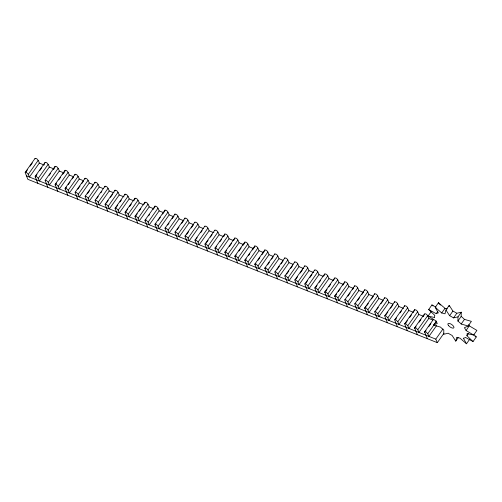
<?xml version="1.0" encoding="UTF-8"?>
<svg xmlns="http://www.w3.org/2000/svg" width="502" height="502" viewBox="0 0 502 502"><rect width="100%" height="100%" fill="white"/><g stroke="black" fill="none" stroke-linecap="round" stroke-linejoin="round"><path stroke-width="0.75" d="M461.269 312.2L461.169 316.411A19.089 7.85 35.1 0 1 464.457 319.379L471.397 321.368L468.14 326.011L461.2 324.022A19.089 7.85 35.1 0 0 457.906 321.054L458.006 316.844L461.269 312.2L456.801 313.273L453.538 317.917A19.089 7.85 35.1 0 0 449.635 315.714L445.958 310.01L449.221 305.373L452.898 311.077A19.089 7.85 35.1 0 1 456.801 313.273M34.971 158.789C36.59 156.85 39.194 161.795 39.313 163.075L44.113 164.989M44.954 162.773C46.573 160.835 49.183 165.779 49.303 167.059L54.103 168.973M54.944 166.752C56.563 164.819 59.167 169.764 59.286 171.044L64.087 172.958M134.837 198.629C136.462 196.696 139.067 201.635 139.186 202.915L143.302 204.559M144.827 202.613C146.446 200.681 149.05 205.619 149.169 206.899L153.286 208.543M194.763 222.53C196.382 220.598 198.987 225.542 199.106 226.822L203.222 228.466M204.753 226.515C206.372 224.582 208.976 229.521 209.096 230.807L213.896 232.721M214.737 230.5C216.356 228.567 218.966 233.505 219.085 234.792L223.886 236.706M244.7 242.453C246.319 240.521 248.923 245.459 249.042 246.746L253.159 248.383M314.61 270.346C316.229 268.407 318.833 273.352 318.952 274.632L323.068 276.276M324.599 274.33C326.218 272.391 328.823 277.336 328.942 278.616L333.058 280.26M334.583 278.309C336.202 276.376 338.812 281.315 338.932 282.601L343.732 284.515M445.958 310.01L445.004 313.813A19.089 7.85 35.1 0 0 441.835 313.041L435.228 307.349L438.484 302.706L445.092 308.397A19.089 7.85 35.1 0 1 447.32 308.893M448.951 306.653L449.221 305.373M436.426 321.06L433.577 325.12L440.518 327.109A19.089 7.85 35.1 0 0 443.812 330.078L443.705 334.288L448.179 333.215A19.089 7.85 35.1 0 0 452.082 335.411L455.753 341.115L456.713 337.319A19.089 7.85 35.1 0 0 459.882 338.091L466.49 343.782L469.753 339.139M35.121 158.318L25.131 172.468L27.836 179.314L437.311 342.665L444.038 333.146M45.111 162.303L35.115 176.453L37.819 183.299M55.094 166.287L45.105 180.438L47.809 187.284M73.392 176.673L69.276 175.029C68.605 173.322 67.481 169.996 65.084 170.272L55.088 184.422L57.799 191.268M65.084 170.272L64.996 171.082L62.756 174.257M83.376 180.657L79.26 179.013C78.594 177.306 77.471 173.981 75.074 174.257L65.078 188.407L67.783 195.253M75.074 174.257L74.986 175.066M93.366 184.636L89.249 182.998C88.578 181.291 87.455 177.965 85.058 178.241L75.068 192.392L77.772 199.238M85.058 178.241L84.97 179.051M103.349 188.62L99.239 186.982C98.568 185.276 97.444 181.95 95.047 182.226L85.051 196.376L87.756 203.222M95.047 182.226L94.96 183.035M114.023 192.881L109.223 190.967C108.551 189.26 107.434 185.935 105.031 186.211L95.041 200.361L97.746 207.207M105.031 186.211L104.949 187.02M124.013 196.866L119.212 194.952C118.541 193.245 117.418 189.919 115.021 190.189L105.025 204.345L107.735 211.191M115.021 190.189L114.933 191.005M133.996 200.85L129.196 198.936C128.531 197.23 127.408 193.904 125.011 194.174L115.014 208.33L117.719 215.17M125.011 194.174L124.923 194.989M134.994 198.158L125.004 212.315L127.709 219.154M144.984 202.143L134.988 216.299L137.692 223.139M163.275 212.528L159.159 210.884C158.488 209.177 157.371 205.851 154.967 206.127L144.978 220.278L147.682 227.124M154.967 206.127L154.88 206.937M173.259 216.513L169.149 214.869C168.477 213.162 167.354 209.836 164.957 210.112L154.961 224.262L157.666 231.108M164.957 210.112L164.869 210.922M183.249 220.497L179.132 218.853C178.467 217.146 177.344 213.821 174.941 214.097L164.951 228.247L167.655 235.093M174.941 214.097L174.859 214.906M193.239 224.482L189.122 222.838C188.451 221.131 187.328 217.805 184.931 218.081L174.934 232.231L177.645 239.077M184.931 218.081L184.843 218.891M194.92 222.066L184.924 236.216L187.629 243.062M204.904 226.051L194.914 240.201L197.619 247.047M214.894 230.035L204.898 244.185L207.602 251.031M233.869 240.69L229.069 238.776C228.397 237.069 227.28 233.744 224.877 234.02L214.887 248.17L217.592 255.016M224.877 234.02L223.898 236.097M243.859 244.675L239.059 242.761C238.387 241.054 237.264 237.728 234.867 238.004L224.871 252.155L227.582 259.001M234.867 238.004L233.436 240.715M244.85 241.983L234.861 256.139L237.565 262.985M263.148 252.368L259.032 250.73C258.361 249.023 257.237 245.698 254.84 245.967L244.85 260.124L247.555 266.964M254.84 245.967L254.752 246.783L252.512 249.952M273.132 256.353L269.016 254.715C268.35 253.008 267.227 249.682 264.83 249.952L254.834 264.108L257.539 270.948M264.83 249.952L264.742 250.768M283.122 260.337L279.005 258.693C278.334 256.986 277.211 253.661 274.814 253.937L264.824 268.093L267.528 274.933M274.814 253.937L274.726 254.752M293.105 264.322L288.995 262.678C288.324 260.971 287.2 257.645 284.803 257.921L274.807 272.078L277.512 278.917M284.803 257.921L284.716 258.737M303.779 268.583L298.979 266.662C298.313 264.956 297.19 261.63 294.787 261.906L284.797 276.056L287.502 282.902M294.787 261.906L294.705 262.715M313.769 272.561L308.968 270.647C308.297 268.94 307.174 265.614 304.777 265.891L294.781 280.041L297.491 286.887M304.777 265.891L304.689 266.7M314.767 269.875L304.77 284.025L307.475 290.871M324.75 273.86L314.76 288.01L317.465 294.856M334.74 277.844L324.744 291.995L327.448 298.841M353.715 288.499L348.915 286.586C348.244 284.879 347.127 281.553 344.723 281.829L334.734 295.979L337.438 302.825M344.723 281.829L344.642 282.639M363.705 292.484L358.905 290.57C358.233 288.863 357.11 285.538 354.713 285.814L344.717 299.964L347.428 306.81M354.713 285.814L354.625 286.623M373.005 296.193L368.888 294.555C368.223 292.848 367.1 289.522 364.697 289.798L354.707 303.948L357.411 310.794M364.697 289.798L364.615 290.608M382.995 300.177L378.878 298.539C378.207 296.833 377.084 293.507 374.687 293.783L364.697 307.933L367.401 314.779M374.687 293.783L374.599 294.592M392.978 304.162L388.862 302.524C388.197 300.817 387.073 297.491 384.676 297.761L374.68 311.918L377.385 318.764M384.676 297.761L384.588 298.577M403.652 308.423L398.852 306.509C398.18 304.802 397.057 301.476 394.66 301.746L384.67 315.902L387.375 322.742M394.66 301.746L394.572 302.562M413.642 312.407L408.841 310.493C408.17 308.786 407.047 305.454 404.65 305.731L394.654 319.887L397.358 326.727M404.65 305.731L404.562 306.546M423.625 316.392L418.825 314.472C418.16 312.765 417.036 309.439 414.633 309.715L404.643 323.872L407.348 330.711M414.633 309.715L413.654 311.798M432.931 320.1L428.815 318.456C428.143 316.749 427.02 313.424 424.623 313.7L414.627 327.856L417.338 334.696M433.264 319.586L424.617 331.835L427.321 338.681M431.337 311.428L428.074 316.072L434.644 317.528A19.089 7.85 35.1 0 1 434.82 315.407L428.677 309.565L431.94 304.927L436.043 307.168M428.677 309.565L436.207 313.681L437.838 311.359M441.691 313.016L444.954 308.372M449.635 315.714L452.898 311.077M457.906 321.054L461.169 316.411M461.2 324.022L464.457 319.379M455.753 341.115L458.2 337.639M469.345 325.892L476.9 330.416L473.643 335.054L466.088 330.536L469.282 325.773A19.089 7.85 35.1 0 0 468.667 324.643M473.505 334.263L476.298 336.917L473.035 341.561L466.891 335.719L468.523 333.397M25.615 172.456L27.409 169.914M30.101 166.112L32.348 162.937M39.313 163.075L29.442 177.037L28.281 174.332L38.146 160.37M35.153 177.074L36.947 174.533M39.639 170.73L41.886 167.555M43.68 165.02L44.578 163.746M49.303 167.059L39.432 181.021L38.265 178.317L48.136 164.355M49.177 175.349L50.526 173.441M53.218 169.638L55.013 167.097M59.286 171.044L49.422 185.006L48.255 182.301L58.125 168.339M55.132 185.043L56.475 183.136M58.715 179.967L60.51 177.426M69.276 175.029L59.405 188.99L58.245 186.286L68.109 172.324M65.116 189.028L66.465 187.12M68.259 184.585L70.048 182.044M72.294 178.875L73.637 176.968M79.26 179.013L69.395 192.975L68.228 190.271L78.099 176.309M77.797 189.204L80.038 186.029M81.832 183.494L83.627 180.952M89.249 182.998L79.379 196.96L78.218 194.255L88.082 180.293M87.335 193.822L89.576 190.647M91.37 188.112L93.165 185.571M99.239 186.982L89.369 200.938L88.201 198.234L98.072 184.278M96.873 198.441L98.216 196.539M100.908 192.73L101.806 191.463M109.223 190.967L99.358 204.923L98.191 202.218L108.062 188.263M106.411 203.059L108.206 200.524M110.446 197.349L112.693 194.174M119.212 194.952L109.342 208.907L108.181 206.203L118.045 192.247M115.949 207.677L117.744 205.142M119.984 201.967L121.333 200.066M129.196 198.936L119.332 212.892L118.165 210.187L128.035 196.232M125.487 212.296L127.734 209.127M129.522 206.586L131.317 204.05M134.009 200.242L134.906 198.974M139.186 202.915L129.315 216.877L128.154 214.172L138.019 200.216M135.025 216.914L137.272 213.745M139.067 211.204L140.861 208.669M143.547 204.86L144.896 202.959M149.169 206.899L139.305 220.861L138.138 218.157L148.008 204.195M145.015 220.899L145.913 219.631M148.605 215.822L149.502 214.555M153.085 209.478L154.434 207.577M159.159 210.884L149.289 224.846L148.128 222.141L157.992 208.179M154.999 224.883L155.896 223.616M158.143 220.441L160.383 217.272M162.629 214.097L164.424 211.562M169.149 214.869L159.278 228.83L158.111 226.126L167.982 212.164M167.681 225.059L169.023 223.158M172.167 218.715L173.962 216.18M179.132 218.853L169.268 232.815L168.101 230.111L177.972 216.149M177.219 229.678L179.013 227.142M181.705 223.334L183.945 220.165M189.122 222.838L179.252 236.8L178.091 234.095L187.955 220.133M186.757 234.296L188.551 231.761M191.243 227.952L193.483 224.783M199.106 226.822L189.241 240.784L188.074 238.08L197.945 224.118M196.295 238.914L197.192 237.647M200.781 232.57L202.124 230.669M209.096 230.807L199.225 244.769L198.064 242.064L207.928 228.103M205.833 243.533L208.079 240.364M210.319 237.189L212.114 234.654M219.085 234.792L209.215 248.754L208.048 246.049L217.918 232.087M215.371 248.157L216.72 246.25M219.857 241.807L221.652 239.272M229.069 238.776L219.205 252.738L218.037 250.034L227.908 236.072M224.909 252.776L226.703 250.234M229.395 246.426L231.642 243.257M239.059 242.761L229.188 256.717L228.027 254.012L237.892 240.056M234.898 256.754L236.247 254.853M238.933 251.044L241.18 247.875M242.974 245.334L244.769 242.799M249.042 246.746L239.178 260.701L238.011 257.997L247.881 244.041M244.888 260.739L246.231 258.837M248.477 255.662L249.82 253.761M259.032 250.73L249.161 264.686L248.001 261.981L257.865 248.026M254.872 264.723L255.769 263.456M258.015 260.287L259.81 257.746M262.05 254.57L264.29 251.402M269.016 254.715L259.151 268.67L257.984 265.966L267.855 252.01M264.861 268.708L265.759 267.44M267.553 264.905L269.348 262.364M271.588 259.189L272.931 257.288M279.005 258.693L269.135 272.655L267.974 269.95L277.838 255.995M277.091 269.524L279.332 266.349M281.126 263.814L282.921 261.272M288.995 262.678L279.125 276.64L277.957 273.935L287.828 259.973M286.629 274.142L288.87 270.967M290.664 268.432L292.459 265.891M298.979 266.662L289.114 280.624L287.947 277.92L297.818 263.958M296.167 278.761L297.51 276.853M300.202 273.05L302.449 269.875M308.968 270.647L299.098 284.609L297.937 281.904L307.801 267.942M305.705 283.379L307.5 280.838M309.74 277.669L311.987 274.494M318.952 274.632L309.088 288.594L307.921 285.889L317.791 271.927M315.243 287.997L317.038 285.456M319.285 282.287L320.627 280.38M323.765 275.937L324.662 274.669M328.942 278.616L319.071 292.578L317.91 289.874L327.775 275.912M324.781 292.616L327.028 289.441M328.823 286.906L330.617 284.364M333.303 280.562L334.2 279.288M338.932 282.601L329.061 296.563L327.894 293.858L337.764 279.896M334.771 296.6L336.566 294.059M338.361 291.524L340.155 288.983M342.847 285.18L344.19 283.272M348.915 286.586L339.051 300.547L337.884 297.843L347.754 283.881M347.899 296.142L350.139 292.967M352.385 289.798L353.728 287.891M358.905 290.57L349.034 304.532L347.873 301.827L357.738 287.866M357.437 300.761L359.677 297.586M361.923 294.417L363.718 291.875M368.888 294.555L359.024 308.51L357.857 305.812L367.728 291.85M364.734 308.554L366.077 306.647M366.975 305.379L368.317 303.478M371.461 299.035L373.256 296.494M378.878 298.539L369.008 312.495L367.847 309.79L377.711 295.835M376.513 309.998L378.307 307.462M380.999 303.654L383.239 300.478M388.862 302.524L378.997 316.48L377.83 313.775L387.701 299.82M386.051 314.616L387.845 312.081M390.537 308.272L392.777 305.097M398.852 306.509L388.981 320.464L387.82 317.76L397.684 303.804M395.589 319.234L396.486 317.967M400.075 312.89L401.424 310.989M408.841 310.493L398.971 324.449L397.804 321.744L407.674 307.789M405.127 323.853L407.373 320.684M409.613 317.509L411.408 314.967M418.825 314.472L408.961 328.433L407.793 325.729L417.664 311.767M414.671 328.471L416.014 326.57M419.151 322.127L420.946 319.586M423.192 316.417L424.535 314.516M428.815 318.456L418.944 332.418L417.783 329.714L427.648 315.752M424.654 332.456L426.003 330.554M428.689 326.746L430.936 323.57M436.558 325.616L428.934 336.403L427.767 333.698L436.288 321.644M437.311 342.665L435.792 339.139L442.965 328.986M25.257 172.28L26.499 172.475L28.281 174.332M35.24 176.265L36.489 176.459L38.265 178.317M45.23 180.249L46.473 180.444L48.255 182.301M55.214 184.228L56.462 184.429L58.245 186.286M65.204 188.212L66.446 188.413L68.228 190.271M75.193 192.197L76.436 192.398L78.218 194.255M85.177 196.182L86.426 196.382L88.201 198.234M95.167 200.166L96.409 200.367L98.191 202.218M105.15 204.151L106.399 204.352L108.181 206.203M115.14 208.135L116.382 208.336L118.165 210.187M125.123 212.12L126.372 212.321L128.154 214.172M135.113 216.105L136.356 216.306L138.138 218.157M145.103 220.089L146.346 220.284L148.128 222.141M155.087 224.074L156.335 224.268L158.111 226.126M165.076 228.059L166.319 228.253L168.101 230.111M175.06 232.043L176.309 232.238L178.091 234.095M185.05 236.028L186.292 236.222L188.074 238.08M195.04 240.006L196.282 240.207L198.064 242.064M205.023 243.991L206.272 244.192L208.048 246.049M215.013 247.975L216.255 248.176L218.037 250.034M224.996 251.96L226.245 252.161L228.027 254.012M234.986 255.945L236.229 256.145L238.011 257.997M244.97 259.929L246.218 260.13L248.001 261.981M254.96 263.914L256.202 264.115L257.984 265.966M264.949 267.899L266.192 268.099L267.974 269.95M274.933 271.883L276.182 272.084L277.957 273.935M284.923 275.868L286.165 276.062L287.947 277.92M294.906 279.852L296.155 280.047L297.937 281.904M304.896 283.837L306.138 284.032L307.921 285.889M314.886 287.822L316.128 288.016L317.91 289.874M324.869 291.8L326.118 292.001L327.894 293.858M334.859 295.785L336.102 295.985L337.884 297.843M344.843 299.769L346.091 299.97L347.873 301.827M354.832 303.754L356.075 303.955L357.857 305.812M364.816 307.739L366.065 307.939L367.847 309.79M374.806 311.723L376.048 311.924L377.83 313.775M384.796 315.708L386.038 315.909L387.82 317.76M394.779 319.692L396.028 319.893L397.804 321.744M404.769 323.677L406.011 323.878L407.793 325.729M414.752 327.662L416.001 327.862L417.783 329.714M424.742 331.646L425.985 331.841L427.767 333.698M433.577 325.12L437.336 323.395A19.089 7.85 35.1 0 1 435.692 320.715L428.074 316.072M468.14 326.011L464.381 327.731A19.089 7.85 35.1 0 1 466.025 330.41L466.088 330.536M453.538 317.917L458.006 316.844M473.643 335.054L467.067 333.604A19.089 7.85 35.1 0 1 466.891 335.719M26.317 175.788L435.792 339.139M474.93 336.171L476.298 336.917M473.035 341.561L465.511 337.451A19.089 7.85 35.1 0 1 463.402 338.185L466.49 343.782M431.94 304.927L433.057 305.988M440.524 305.084L438.484 302.706L439.168 303.948M435.228 307.349L438.309 312.947A19.089 7.85 35.1 0 0 436.207 313.681M448.631 325.679A3.583 1.475 35.1 0 0 453.814 327.869A3.583 1.475 35.1 0 0 450.313 323.734A3.583 1.475 35.1 0 0 448.631 325.679"/></g></svg>
